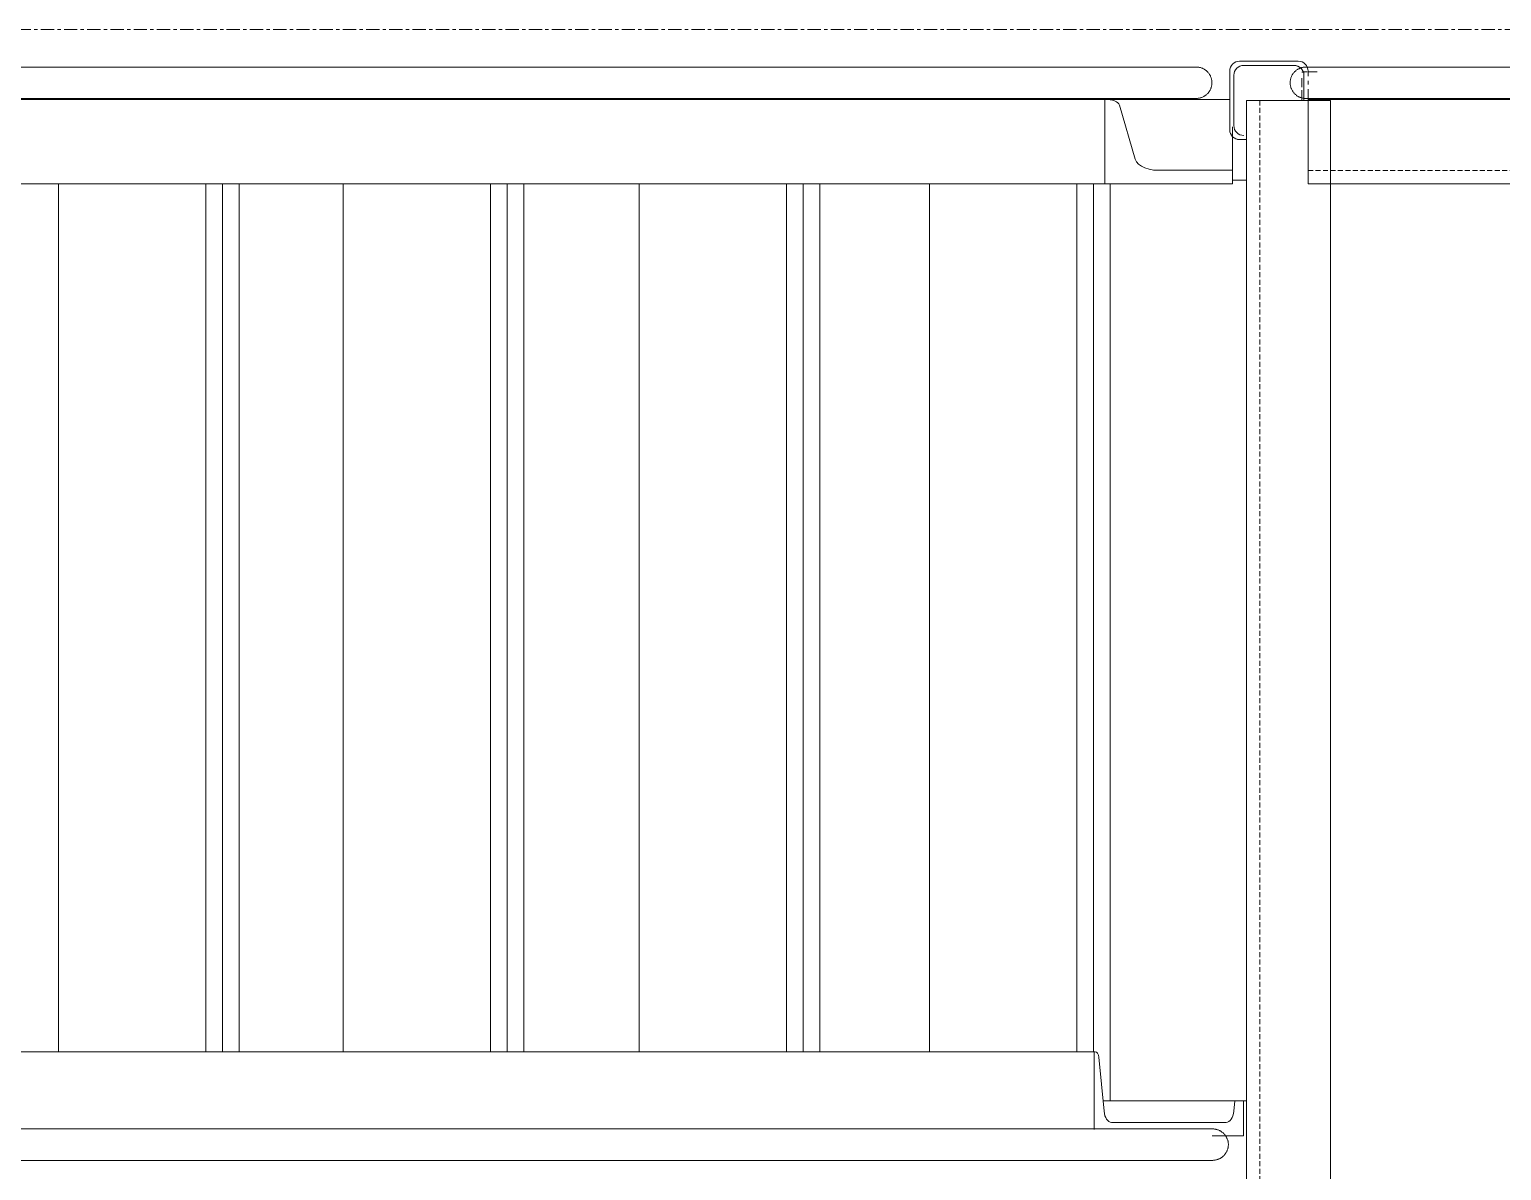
# Model space of a CAD drawing. Header units: centimetres. Extents: x -14291 to 3948, y -1225 to 8033.
# Drawn here: x -12813 to -12672.2, y 5579.4 to 5688.5 of the extents above; entities that cross this region are included whole.
import ezdxf

# ---------------------------------------------------------------- set-up
doc = ezdxf.new("R2010")
doc.units = ezdxf.units.CM
doc.linetypes.add('Grid Line', pattern=[2.2225, 1.27, -0.3175, 0.3175, -0.3175])
doc.linetypes.add('Hidden', pattern=[0.714375, 0.47625, -0.238125])
for name, color, linetype, lineweight in [('A-FLOR-HRAL', 7, 'Continuous', 9), ('S-BEAM', 7, 'Continuous', 9), ('S-COLS', 7, 'Continuous', 9), ('S-GRID', 7, 'Continuous', 9)]:
    doc.layers.add(name, color=color, linetype=linetype, lineweight=lineweight)

# ---------------------------------------------------------------- blocks, each defined once
blk = doc.blocks.new('HSS Rectangular-Column - 75 x 75-1752528-N01 - Planta Envigados')
at = {"layer": 'S-COLS'}
for p, q in [((-2.8, 3.75), (2.8, 3.75)), ((2.4, 3.35), (-2.4, 3.35)), ((-3.75, -2.8), (-3.75, 2.8)), ((-3.35, 2.4), (-3.35, -2.4)), ((3.35, 0), (3.35, 2.4)), ((3.75, 2.8), (3.75, 2.31)), ((3.75, 1.86), (3.75, 1.51)), ((3.75, 1.07), (3.75, 0.07)), ((-2.16, -3.75), (-2.8, -3.75))]:
    blk.add_line(p, q, dxfattribs=at)
for centre, radius, start, end in [((-2.8, 2.8), 0.95, 90, 180), ((-2.8, 2.8), 0.95, 90, 180), ((-2.4, 2.4), 0.952, 90, 180), ((-2.4, 2.4), 0.952, 90, 180), ((2.4, 2.4), 0.952, 30, 90), ((2.4, 2.4), 0.953, 360, 90), ((2.8, 2.8), 0.95, 360, 90), ((2.8, 2.8), 0.95, 360, 90), ((-2.8, -2.8), 0.95, 180, 270), ((-2.4, -2.4), 0.953, 180, 270), ((-2.4, -2.4), 0.953, 180, 270), ((-2.8, -2.8), 0.95, 240, 270)]:
    blk.add_arc(centre, radius, start, end, dxfattribs=at)
blk = doc.blocks.new('C Shapes - C12X25-1753967-N01 - Planta Envigados')
at = {"layer": 'S-BEAM'}
for p, q in [((-101.6, -1.71), (-101.6, 6.34)), ((-101.6, 6.34), (96.12, 6.34)), ((104.5, 2.88), (104.5, 2.26)), ((104.5, 1.21), (104.5, -1.71)), ((1.71, -1.71), (-101.6, -1.71)), ((104.5, -1.71), (104.17, -1.71))]:
    blk.add_line(p, q, dxfattribs=at)
at = {"layer": 'S-BEAM', "linetype": 'Hidden'}
for p, q in [((-101.6, -0.42), (1.71, -0.42)), ((9.76, -0.42), (96.12, -0.42)), ((104.17, -0.42), (104.5, -0.42))]:
    blk.add_line(p, q, dxfattribs=at)
blk = doc.blocks.new('C Shapes - C12X25-1753745-N01 - Planta Envigados')
at = {"layer": 'S-BEAM'}
for p, q in [((17.86, -1.71), (17.86, 6.34)), ((17.86, 6.34), (95.44, 6.34)), ((95.44, 6.34), (95.44, -1.71)), ((95.44, -1.71), (17.86, -1.71))]:
    blk.add_line(p, q, dxfattribs=at)
at = {"layer": 'S-BEAM', "linetype": 'Hidden'}
blk.add_line((17.86, -0.42), (95.44, -0.42), dxfattribs=at)
blk = doc.blocks.new('M_L Equal Angles - L51X51X3_2-1754338-N01 - Planta Envigados')
at = {"layer": 'S-BEAM'}
for p, q in [((-12691.12, 5684.47), (-12691.26, 5684.47)), ((-12691.26, 5683.87), (-12691.26, 5683.01)), ((-12691.26, 5682.73), (-12691.26, 5681.75))]:
    blk.add_line(p, q, dxfattribs=at)
blk.add_ellipse((-12691.12, 5684.32), major_axis=(0, 0.159), ratio=0.898794, start_param=6.021386, end_param=6.283185, dxfattribs=at)
blk = doc.blocks.new('M_L Equal Angles - L51X51X3_2-1754533-N01 - Planta Envigados')
at = {"layer": 'S-BEAM'}
for p, q in [((52.45, -3.72), (53.33, -3.72)), ((53.4, -3.72), (53.72, -3.72)), ((53.72, -3.72), (53.72, -3.6))]:
    blk.add_line(p, q, dxfattribs=at)
blk = doc.blocks.new('Railings 1 - Railings 1-1757738-N01 - Planta Envigados')
at = {"layer": 'A-FLOR-HRAL', "color": 8, "true_color": 0x808080}
for p, q in [((-12690.53, 5681.75), (-12690.54, 5681.75)), ((-12689.49, 5681.75), (-12690.53, 5681.75)), ((-12681.56, 5681.75), (-12682.72, 5681.75)), ((-12613.39, 5681.75), (-12681.39, 5681.75)), ((-12664.95, 5681.75), (-12666.42, 5681.75)), ((-12629.71, 5681.75), (-12631.18, 5681.75)), ((-12605.5, 5681.75), (-12605.95, 5681.75)), ((-12605.5, 5681.75), (-12605.49, 5681.75)), ((-12690.53, 5678.75), (-12689.49, 5678.75)), ((-12682.72, 5678.75), (-12681.56, 5678.75)), ((-12681.39, 5678.75), (-12613.39, 5678.75)), ((-12666.42, 5678.75), (-12664.95, 5678.75)), ((-12631.18, 5678.75), (-12629.71, 5678.75)), ((-12605.95, 5678.75), (-12605.5, 5678.75)), ((-12605.49, 5678.75), (-12605.5, 5678.75))]:
    blk.add_line(p, q, dxfattribs=at)
at = {"layer": 'A-FLOR-HRAL', "color": 8, "true_color": 0x808080, "flags": 128}
for points in [[(-12692.04, 5680.25), (-12692.04, 5680.31), (-12692.03, 5680.37), (-12692.03, 5680.43), (-12692.02, 5680.49), (-12692.01, 5680.55), (-12692, 5680.61), (-12691.98, 5680.67), (-12691.96, 5680.73), (-12691.94, 5680.78), (-12691.92, 5680.84), (-12691.9, 5680.89), (-12691.87, 5680.95), (-12691.84, 5681), (-12691.81, 5681.05), (-12691.78, 5681.1), (-12691.74, 5681.15), (-12691.71, 5681.2), (-12691.67, 5681.24), (-12691.63, 5681.29), (-12691.58, 5681.33), (-12691.54, 5681.37), (-12691.49, 5681.41), (-12691.45, 5681.45), (-12691.4, 5681.48), (-12691.35, 5681.52), (-12691.3, 5681.55), (-12691.25, 5681.58), (-12691.19, 5681.6), (-12691.14, 5681.63), (-12691.08, 5681.65), (-12691.03, 5681.67), (-12690.97, 5681.69), (-12690.91, 5681.71), (-12690.85, 5681.72), (-12690.79, 5681.73), (-12690.73, 5681.74), (-12690.68, 5681.75), (-12690.62, 5681.75), (-12690.56, 5681.75), (-12690.54, 5681.75)], [(-12690.54, 5681.75), (-12690.53, 5681.75), (-12690.51, 5681.75), (-12690.48, 5681.75), (-12690.44, 5681.75), (-12690.38, 5681.75), (-12690.31, 5681.75), (-12690.23, 5681.75), (-12690.13, 5681.75), (-12690.03, 5681.75), (-12689.91, 5681.75), (-12689.78, 5681.75), (-12689.63, 5681.75), (-12689.48, 5681.75), (-12689.32, 5681.75), (-12689.14, 5681.75), (-12688.96, 5681.75), (-12688.76, 5681.75), (-12688.55, 5681.75), (-12688.34, 5681.75), (-12688.11, 5681.75), (-12687.88, 5681.75), (-12687.64, 5681.75), (-12687.39, 5681.75), (-12687.13, 5681.75), (-12686.86, 5681.75), (-12686.59, 5681.75), (-12686.31, 5681.75), (-12686.02, 5681.75), (-12685.73, 5681.75), (-12685.44, 5681.75), (-12685.14, 5681.75), (-12684.83, 5681.75), (-12684.52, 5681.75), (-12684.21, 5681.75), (-12683.9, 5681.75), (-12683.58, 5681.75), (-12683.26, 5681.75), (-12682.95, 5681.75), (-12682.72, 5681.75)], [(-12681.39, 5681.75), (-12681.71, 5681.75), (-12682.03, 5681.75), (-12682.35, 5681.75), (-12682.67, 5681.75), (-12682.99, 5681.75), (-12683.3, 5681.75), (-12683.61, 5681.75), (-12683.92, 5681.75), (-12684.22, 5681.75), (-12684.52, 5681.75), (-12684.81, 5681.75), (-12685.1, 5681.75), (-12685.38, 5681.75), (-12685.66, 5681.75), (-12685.93, 5681.75), (-12686.19, 5681.75), (-12686.45, 5681.75), (-12686.69, 5681.75), (-12686.93, 5681.75), (-12687.16, 5681.75), (-12687.38, 5681.75), (-12687.6, 5681.75), (-12687.8, 5681.75), (-12687.99, 5681.75), (-12688.17, 5681.75), (-12688.34, 5681.75), (-12688.5, 5681.75), (-12688.65, 5681.75), (-12688.79, 5681.75), (-12688.91, 5681.75), (-12689.03, 5681.75), (-12689.13, 5681.75), (-12689.22, 5681.75), (-12689.3, 5681.75), (-12689.36, 5681.75), (-12689.41, 5681.75), (-12689.45, 5681.75), (-12689.48, 5681.75), (-12689.49, 5681.75)], [(-12605.49, 5681.75), (-12605.5, 5681.75), (-12605.52, 5681.75), (-12605.55, 5681.75), (-12605.6, 5681.75), (-12605.65, 5681.75), (-12605.72, 5681.75), (-12605.81, 5681.75), (-12605.9, 5681.75), (-12606.01, 5681.75), (-12606.13, 5681.75), (-12606.26, 5681.75), (-12606.4, 5681.75), (-12606.55, 5681.75), (-12606.72, 5681.75), (-12606.89, 5681.75), (-12607.08, 5681.75), (-12607.27, 5681.75), (-12607.48, 5681.75), (-12607.7, 5681.75), (-12607.92, 5681.75), (-12608.15, 5681.75), (-12608.4, 5681.75), (-12608.65, 5681.75), (-12608.91, 5681.75), (-12609.17, 5681.75), (-12609.44, 5681.75), (-12609.72, 5681.75), (-12610.01, 5681.75), (-12610.3, 5681.75), (-12610.6, 5681.75), (-12610.9, 5681.75), (-12611.2, 5681.75), (-12611.51, 5681.75), (-12611.82, 5681.75), (-12612.13, 5681.75), (-12612.45, 5681.75), (-12612.77, 5681.75), (-12613.09, 5681.75), (-12613.39, 5681.75)], [(-12613.17, 5681.75), (-12612.86, 5681.75), (-12612.54, 5681.75), (-12612.23, 5681.75), (-12611.92, 5681.75), (-12611.61, 5681.75), (-12611.3, 5681.75), (-12611, 5681.75), (-12610.71, 5681.75), (-12610.42, 5681.75), (-12610.14, 5681.75), (-12609.86, 5681.75), (-12609.59, 5681.75), (-12609.32, 5681.75), (-12609.06, 5681.75), (-12608.81, 5681.75), (-12608.57, 5681.75), (-12608.34, 5681.75), (-12608.12, 5681.75), (-12607.9, 5681.75), (-12607.7, 5681.75), (-12607.5, 5681.75), (-12607.32, 5681.75), (-12607.15, 5681.75), (-12606.98, 5681.75), (-12606.83, 5681.75), (-12606.69, 5681.75), (-12606.56, 5681.75), (-12606.45, 5681.75), (-12606.34, 5681.75), (-12606.25, 5681.75), (-12606.17, 5681.75), (-12606.1, 5681.75), (-12606.05, 5681.75), (-12606, 5681.75), (-12605.97, 5681.75), (-12605.96, 5681.75), (-12605.95, 5681.75)], [(-12605.49, 5681.75), (-12605.43, 5681.75), (-12605.37, 5681.75), (-12605.31, 5681.74), (-12605.26, 5681.74), (-12605.2, 5681.72), (-12605.14, 5681.71), (-12605.08, 5681.7), (-12605.02, 5681.68), (-12604.97, 5681.66), (-12604.91, 5681.64), (-12604.86, 5681.61), (-12604.8, 5681.58), (-12604.75, 5681.56), (-12604.7, 5681.53), (-12604.65, 5681.49), (-12604.6, 5681.46), (-12604.55, 5681.42), (-12604.51, 5681.38), (-12604.46, 5681.34), (-12604.42, 5681.3), (-12604.38, 5681.26), (-12604.34, 5681.21), (-12604.3, 5681.16), (-12604.27, 5681.11), (-12604.23, 5681.06), (-12604.2, 5681.01), (-12604.17, 5680.96), (-12604.14, 5680.91), (-12604.12, 5680.85), (-12604.1, 5680.8), (-12604.08, 5680.74), (-12604.06, 5680.68), (-12604.04, 5680.63), (-12604.03, 5680.57), (-12604.02, 5680.51), (-12604.01, 5680.45), (-12604, 5680.39), (-12604, 5680.33), (-12603.99, 5680.27), (-12603.99, 5680.25)], [(-12690.54, 5678.75), (-12690.6, 5678.76), (-12690.66, 5678.76), (-12690.72, 5678.76), (-12690.78, 5678.77), (-12690.84, 5678.78), (-12690.9, 5678.8), (-12690.95, 5678.81), (-12691.01, 5678.83), (-12691.07, 5678.85), (-12691.12, 5678.87), (-12691.18, 5678.9), (-12691.23, 5678.92), (-12691.28, 5678.95), (-12691.34, 5678.98), (-12691.39, 5679.02), (-12691.43, 5679.05), (-12691.48, 5679.09), (-12691.53, 5679.13), (-12691.57, 5679.17), (-12691.62, 5679.21), (-12691.66, 5679.25), (-12691.7, 5679.3), (-12691.73, 5679.35), (-12691.77, 5679.39), (-12691.8, 5679.44), (-12691.83, 5679.49), (-12691.86, 5679.55), (-12691.89, 5679.6), (-12691.91, 5679.66), (-12691.94, 5679.71), (-12691.96, 5679.77), (-12691.98, 5679.82), (-12691.99, 5679.88), (-12692.01, 5679.94), (-12692.02, 5680), (-12692.03, 5680.06), (-12692.03, 5680.12), (-12692.04, 5680.18), (-12692.04, 5680.24), (-12692.04, 5680.25)], [(-12603.99, 5680.25), (-12604, 5680.19), (-12604, 5680.13), (-12604, 5680.07), (-12604.01, 5680.02), (-12604.02, 5679.96), (-12604.04, 5679.9), (-12604.05, 5679.84), (-12604.07, 5679.78), (-12604.09, 5679.73), (-12604.11, 5679.67), (-12604.14, 5679.62), (-12604.16, 5679.56), (-12604.19, 5679.51), (-12604.22, 5679.46), (-12604.26, 5679.41), (-12604.29, 5679.36), (-12604.33, 5679.31), (-12604.37, 5679.27), (-12604.41, 5679.22), (-12604.45, 5679.18), (-12604.49, 5679.14), (-12604.54, 5679.1), (-12604.59, 5679.06), (-12604.63, 5679.03), (-12604.68, 5678.99), (-12604.73, 5678.96), (-12604.79, 5678.93), (-12604.84, 5678.9), (-12604.9, 5678.88), (-12604.95, 5678.86), (-12605.01, 5678.84), (-12605.06, 5678.82), (-12605.12, 5678.8), (-12605.18, 5678.79), (-12605.24, 5678.78), (-12605.3, 5678.77), (-12605.36, 5678.76), (-12605.42, 5678.76), (-12605.48, 5678.75), (-12605.49, 5678.75)], [(-12682.72, 5678.75), (-12683.04, 5678.75), (-12683.36, 5678.75), (-12683.68, 5678.75), (-12683.99, 5678.75), (-12684.31, 5678.75), (-12684.62, 5678.75), (-12684.92, 5678.75), (-12685.23, 5678.75), (-12685.53, 5678.75), (-12685.82, 5678.75), (-12686.11, 5678.75), (-12686.39, 5678.75), (-12686.67, 5678.75), (-12686.94, 5678.75), (-12687.2, 5678.75), (-12687.46, 5678.75), (-12687.71, 5678.75), (-12687.95, 5678.75), (-12688.18, 5678.75), (-12688.4, 5678.75), (-12688.62, 5678.75), (-12688.82, 5678.75), (-12689.01, 5678.75), (-12689.19, 5678.75), (-12689.37, 5678.75), (-12689.53, 5678.75), (-12689.68, 5678.75), (-12689.82, 5678.75), (-12689.94, 5678.75), (-12690.06, 5678.75), (-12690.16, 5678.75), (-12690.25, 5678.75), (-12690.33, 5678.75), (-12690.4, 5678.75), (-12690.45, 5678.75), (-12690.49, 5678.75), (-12690.52, 5678.75), (-12690.54, 5678.75), (-12690.54, 5678.75)], [(-12690.54, 5678.75), (-12690.53, 5678.75), (-12690.53, 5678.75)], [(-12689.49, 5678.75), (-12689.47, 5678.75), (-12689.43, 5678.75), (-12689.39, 5678.75), (-12689.33, 5678.75), (-12689.26, 5678.75), (-12689.17, 5678.75), (-12689.08, 5678.75), (-12688.97, 5678.75), (-12688.85, 5678.75), (-12688.71, 5678.75), (-12688.57, 5678.75), (-12688.42, 5678.75), (-12688.25, 5678.75), (-12688.07, 5678.75), (-12687.89, 5678.75), (-12687.69, 5678.75), (-12687.48, 5678.75), (-12687.26, 5678.75), (-12687.04, 5678.75), (-12686.8, 5678.75), (-12686.56, 5678.75), (-12686.31, 5678.75), (-12686.05, 5678.75), (-12685.78, 5678.75), (-12685.51, 5678.75), (-12685.23, 5678.75), (-12684.94, 5678.75), (-12684.65, 5678.75), (-12684.35, 5678.75), (-12684.05, 5678.75), (-12683.75, 5678.75), (-12683.44, 5678.75), (-12683.13, 5678.75), (-12682.81, 5678.75), (-12682.49, 5678.75), (-12682.18, 5678.75), (-12681.86, 5678.75), (-12681.54, 5678.75), (-12681.39, 5678.75)], [(-12613.39, 5678.75), (-12613.07, 5678.75), (-12612.75, 5678.75), (-12612.44, 5678.75), (-12612.12, 5678.75), (-12611.81, 5678.75), (-12611.49, 5678.75), (-12611.19, 5678.75), (-12610.88, 5678.75), (-12610.58, 5678.75), (-12610.29, 5678.75), (-12610, 5678.75), (-12609.71, 5678.75), (-12609.43, 5678.75), (-12609.16, 5678.75), (-12608.89, 5678.75), (-12608.64, 5678.75), (-12608.39, 5678.75), (-12608.14, 5678.75), (-12607.91, 5678.75), (-12607.69, 5678.75), (-12607.47, 5678.75), (-12607.26, 5678.75), (-12607.07, 5678.75), (-12606.88, 5678.75), (-12606.71, 5678.75), (-12606.54, 5678.75), (-12606.39, 5678.75), (-12606.25, 5678.75), (-12606.12, 5678.75), (-12606, 5678.75), (-12605.9, 5678.75), (-12605.8, 5678.75), (-12605.72, 5678.75), (-12605.65, 5678.75), (-12605.59, 5678.75), (-12605.55, 5678.75), (-12605.52, 5678.75), (-12605.5, 5678.75), (-12605.49, 5678.75)], [(-12605.95, 5678.75), (-12605.97, 5678.75), (-12605.99, 5678.75), (-12606.03, 5678.75), (-12606.08, 5678.75), (-12606.14, 5678.75), (-12606.22, 5678.75), (-12606.31, 5678.75), (-12606.41, 5678.75), (-12606.52, 5678.75), (-12606.65, 5678.75), (-12606.78, 5678.75), (-12606.93, 5678.75), (-12607.09, 5678.75), (-12607.26, 5678.75), (-12607.44, 5678.75), (-12607.63, 5678.75), (-12607.83, 5678.75), (-12608.04, 5678.75), (-12608.26, 5678.75), (-12608.49, 5678.75), (-12608.73, 5678.75), (-12608.98, 5678.75), (-12609.23, 5678.75), (-12609.49, 5678.75), (-12609.76, 5678.75), (-12610.04, 5678.75), (-12610.32, 5678.75), (-12610.61, 5678.75), (-12610.9, 5678.75), (-12611.2, 5678.75), (-12611.5, 5678.75), (-12611.81, 5678.75), (-12612.12, 5678.75), (-12612.43, 5678.75), (-12612.75, 5678.75), (-12613.06, 5678.75), (-12613.38, 5678.75)]]:
    blk.add_lwpolyline(points, dxfattribs=at)
at = {"layer": 'A-FLOR-HRAL', "color": 8, "true_color": 0x808080}
for centre, start_param, end_param in [((-12664.95, 5680.25), 6.021386, 6.544985), ((-12629.71, 5680.25), 6.021386, 6.806784), ((-12664.95, 5680.25), 2.879793, 3.403392), ((-12629.71, 5680.25), 2.617994, 3.403392)]:
    blk.add_ellipse(centre, major_axis=(0, 1.5), ratio=0.999929, start_param=start_param, end_param=end_param, dxfattribs=at)
blk = doc.blocks.new('Railings 6 - Railings 6-1757785-N01 - Planta Envigados')
at = {"layer": 'A-FLOR-HRAL', "color": 8, "true_color": 0x808080}
for p, q in [((-12713.62, 5681.75), (-12945.29, 5681.75)), ((-12704.43, 5681.75), (-12713.62, 5681.75)), ((-12945.29, 5678.75), (-12713.62, 5678.75)), ((-12713.62, 5678.75), (-12704.43, 5678.75))]:
    blk.add_line(p, q, dxfattribs=at)
at = {"layer": 'A-FLOR-HRAL', "color": 8, "true_color": 0x808080, "flags": 128}
for points in [[(-12701.02, 5681.75), (-12701.03, 5681.75), (-12701.05, 5681.75), (-12701.08, 5681.75), (-12701.12, 5681.75), (-12701.18, 5681.75), (-12701.25, 5681.75), (-12701.33, 5681.75), (-12701.43, 5681.75), (-12701.53, 5681.75), (-12701.65, 5681.75), (-12701.78, 5681.75), (-12701.93, 5681.75), (-12702.08, 5681.75), (-12702.24, 5681.75), (-12702.42, 5681.75), (-12702.61, 5681.75), (-12702.8, 5681.75), (-12703.01, 5681.75), (-12703.22, 5681.75), (-12703.45, 5681.75), (-12703.68, 5681.75), (-12703.92, 5681.75), (-12704.18, 5681.75), (-12704.43, 5681.75), (-12704.7, 5681.75), (-12704.97, 5681.75), (-12705.25, 5681.75), (-12705.54, 5681.75), (-12705.83, 5681.75), (-12706.12, 5681.75), (-12706.42, 5681.75), (-12706.73, 5681.75), (-12707.04, 5681.75), (-12707.35, 5681.75), (-12707.66, 5681.75), (-12707.98, 5681.75), (-12708.3, 5681.75), (-12708.62, 5681.75), (-12708.94, 5681.75), (-12709.26, 5681.75), (-12709.57, 5681.75), (-12709.89, 5681.75), (-12710.21, 5681.75), (-12710.53, 5681.75), (-12710.84, 5681.75), (-12711.15, 5681.75), (-12711.46, 5681.75), (-12711.76, 5681.75), (-12712.06, 5681.75), (-12712.35, 5681.75), (-12712.64, 5681.75), (-12712.92, 5681.75), (-12713.2, 5681.75), (-12713.47, 5681.75), (-12713.62, 5681.75)], [(-12704.43, 5681.75), (-12704.17, 5681.75), (-12703.92, 5681.75), (-12703.67, 5681.75), (-12703.44, 5681.75), (-12703.22, 5681.75), (-12703, 5681.75), (-12702.79, 5681.75), (-12702.6, 5681.75), (-12702.41, 5681.75), (-12702.24, 5681.75), (-12702.07, 5681.75), (-12701.92, 5681.75), (-12701.78, 5681.75), (-12701.65, 5681.75), (-12701.53, 5681.75), (-12701.42, 5681.75), (-12701.33, 5681.75), (-12701.25, 5681.75), (-12701.18, 5681.75), (-12701.12, 5681.75), (-12701.08, 5681.75), (-12701.05, 5681.75), (-12701.03, 5681.75), (-12701.02, 5681.75)], [(-12701.02, 5681.75), (-12700.96, 5681.75), (-12700.9, 5681.75), (-12700.84, 5681.74), (-12700.78, 5681.74), (-12700.72, 5681.72), (-12700.67, 5681.71), (-12700.61, 5681.7), (-12700.55, 5681.68), (-12700.49, 5681.66), (-12700.44, 5681.64), (-12700.38, 5681.61), (-12700.33, 5681.58), (-12700.28, 5681.56), (-12700.23, 5681.53), (-12700.17, 5681.49), (-12700.13, 5681.46), (-12700.08, 5681.42), (-12700.03, 5681.38), (-12699.99, 5681.34), (-12699.95, 5681.3), (-12699.9, 5681.26), (-12699.87, 5681.21), (-12699.83, 5681.16), (-12699.79, 5681.11), (-12699.76, 5681.06), (-12699.73, 5681.01), (-12699.7, 5680.96), (-12699.67, 5680.91), (-12699.65, 5680.85), (-12699.62, 5680.8), (-12699.6, 5680.74), (-12699.58, 5680.68), (-12699.57, 5680.63), (-12699.55, 5680.57), (-12699.54, 5680.51), (-12699.53, 5680.45), (-12699.53, 5680.39), (-12699.52, 5680.33), (-12699.52, 5680.27), (-12699.52, 5680.25)], [(-12699.52, 5680.25), (-12699.52, 5680.19), (-12699.53, 5680.13), (-12699.53, 5680.07), (-12699.54, 5680.02), (-12699.55, 5679.96), (-12699.56, 5679.9), (-12699.58, 5679.84), (-12699.6, 5679.78), (-12699.62, 5679.73), (-12699.64, 5679.67), (-12699.66, 5679.62), (-12699.69, 5679.56), (-12699.72, 5679.51), (-12699.75, 5679.46), (-12699.78, 5679.41), (-12699.82, 5679.36), (-12699.86, 5679.31), (-12699.89, 5679.27), (-12699.93, 5679.22), (-12699.98, 5679.18), (-12700.02, 5679.14), (-12700.07, 5679.1), (-12700.11, 5679.06), (-12700.16, 5679.03), (-12700.21, 5678.99), (-12700.26, 5678.96), (-12700.31, 5678.93), (-12700.37, 5678.9), (-12700.42, 5678.88), (-12700.48, 5678.86), (-12700.53, 5678.84), (-12700.59, 5678.82), (-12700.65, 5678.8), (-12700.71, 5678.79), (-12700.77, 5678.78), (-12700.83, 5678.77), (-12700.89, 5678.76), (-12700.95, 5678.76), (-12701.01, 5678.75), (-12701.02, 5678.75)], [(-12713.62, 5678.75), (-12713.35, 5678.75), (-12713.08, 5678.75), (-12712.8, 5678.75), (-12712.52, 5678.75), (-12712.23, 5678.75), (-12711.93, 5678.75), (-12711.63, 5678.75), (-12711.33, 5678.75), (-12711.02, 5678.75), (-12710.71, 5678.75), (-12710.39, 5678.75), (-12710.08, 5678.75), (-12709.76, 5678.75), (-12709.44, 5678.75), (-12709.12, 5678.75), (-12708.8, 5678.75), (-12708.48, 5678.75), (-12708.16, 5678.75), (-12707.84, 5678.75), (-12707.53, 5678.75), (-12707.21, 5678.75), (-12706.9, 5678.75), (-12706.6, 5678.75), (-12706.29, 5678.75), (-12706, 5678.75), (-12705.7, 5678.75), (-12705.41, 5678.75), (-12705.13, 5678.75), (-12704.85, 5678.75), (-12704.58, 5678.75), (-12704.32, 5678.75), (-12704.07, 5678.75), (-12703.82, 5678.75), (-12703.58, 5678.75), (-12703.35, 5678.75), (-12703.13, 5678.75), (-12702.92, 5678.75), (-12702.72, 5678.75), (-12702.52, 5678.75), (-12702.34, 5678.75), (-12702.17, 5678.75), (-12702.01, 5678.75), (-12701.86, 5678.75), (-12701.73, 5678.75), (-12701.6, 5678.75), (-12701.49, 5678.75), (-12701.39, 5678.75), (-12701.3, 5678.75), (-12701.22, 5678.75), (-12701.16, 5678.75), (-12701.1, 5678.75), (-12701.06, 5678.75), (-12701.04, 5678.75), (-12701.02, 5678.75), (-12701.02, 5678.75)], [(-12701.02, 5678.75), (-12701.03, 5678.75), (-12701.05, 5678.75), (-12701.08, 5678.75), (-12701.12, 5678.75), (-12701.18, 5678.75), (-12701.25, 5678.75), (-12701.33, 5678.75), (-12701.43, 5678.75), (-12701.53, 5678.75), (-12701.65, 5678.75), (-12701.78, 5678.75), (-12701.93, 5678.75), (-12702.08, 5678.75), (-12702.24, 5678.75), (-12702.42, 5678.75), (-12702.61, 5678.75), (-12702.8, 5678.75), (-12703.01, 5678.75), (-12703.22, 5678.75), (-12703.45, 5678.75), (-12703.68, 5678.75), (-12703.92, 5678.75), (-12704.18, 5678.75), (-12704.43, 5678.75)]]:
    blk.add_lwpolyline(points, dxfattribs=at)
blk = doc.blocks.new('Railings 7 - Railings 6-1760190-N01 - Planta Envigados')
at = {"layer": 'A-FLOR-HRAL', "color": 8, "true_color": 0x808080}
for p, q in [((-12713.62, 5681.75), (-12945.29, 5681.75)), ((-12704.43, 5681.75), (-12713.62, 5681.75)), ((-12945.29, 5678.75), (-12713.62, 5678.75)), ((-12713.62, 5678.75), (-12704.43, 5678.75))]:
    blk.add_line(p, q, dxfattribs=at)
at = {"layer": 'A-FLOR-HRAL', "color": 8, "true_color": 0x808080, "flags": 128}
for points in [[(-12701.02, 5681.75), (-12701.03, 5681.75), (-12701.05, 5681.75), (-12701.08, 5681.75), (-12701.12, 5681.75), (-12701.18, 5681.75), (-12701.25, 5681.75), (-12701.33, 5681.75), (-12701.43, 5681.75), (-12701.53, 5681.75), (-12701.65, 5681.75), (-12701.78, 5681.75), (-12701.93, 5681.75), (-12702.08, 5681.75), (-12702.24, 5681.75), (-12702.42, 5681.75), (-12702.61, 5681.75), (-12702.8, 5681.75), (-12703.01, 5681.75), (-12703.22, 5681.75), (-12703.45, 5681.75), (-12703.68, 5681.75), (-12703.92, 5681.75), (-12704.18, 5681.75), (-12704.43, 5681.75), (-12704.7, 5681.75), (-12704.97, 5681.75), (-12705.25, 5681.75), (-12705.54, 5681.75), (-12705.83, 5681.75), (-12706.12, 5681.75), (-12706.42, 5681.75), (-12706.73, 5681.75), (-12707.04, 5681.75), (-12707.35, 5681.75), (-12707.66, 5681.75), (-12707.98, 5681.75), (-12708.3, 5681.75), (-12708.62, 5681.75), (-12708.94, 5681.75), (-12709.26, 5681.75), (-12709.57, 5681.75), (-12709.89, 5681.75), (-12710.21, 5681.75), (-12710.53, 5681.75), (-12710.84, 5681.75), (-12711.15, 5681.75), (-12711.46, 5681.75), (-12711.76, 5681.75), (-12712.06, 5681.75), (-12712.35, 5681.75), (-12712.64, 5681.75), (-12712.92, 5681.75), (-12713.2, 5681.75), (-12713.47, 5681.75), (-12713.62, 5681.75)], [(-12704.43, 5681.75), (-12704.17, 5681.75), (-12703.92, 5681.75), (-12703.67, 5681.75), (-12703.44, 5681.75), (-12703.22, 5681.75), (-12703, 5681.75), (-12702.79, 5681.75), (-12702.6, 5681.75), (-12702.41, 5681.75), (-12702.24, 5681.75), (-12702.07, 5681.75), (-12701.92, 5681.75), (-12701.78, 5681.75), (-12701.65, 5681.75), (-12701.53, 5681.75), (-12701.42, 5681.75), (-12701.33, 5681.75), (-12701.25, 5681.75), (-12701.18, 5681.75), (-12701.12, 5681.75), (-12701.08, 5681.75), (-12701.05, 5681.75), (-12701.03, 5681.75), (-12701.02, 5681.75)], [(-12701.02, 5681.75), (-12700.96, 5681.75), (-12700.9, 5681.75), (-12700.84, 5681.74), (-12700.78, 5681.74), (-12700.72, 5681.72), (-12700.67, 5681.71), (-12700.61, 5681.7), (-12700.55, 5681.68), (-12700.49, 5681.66), (-12700.44, 5681.64), (-12700.38, 5681.61), (-12700.33, 5681.58), (-12700.28, 5681.56), (-12700.23, 5681.53), (-12700.17, 5681.49), (-12700.13, 5681.46), (-12700.08, 5681.42), (-12700.03, 5681.38), (-12699.99, 5681.34), (-12699.95, 5681.3), (-12699.9, 5681.26), (-12699.87, 5681.21), (-12699.83, 5681.16), (-12699.79, 5681.11), (-12699.76, 5681.06), (-12699.73, 5681.01), (-12699.7, 5680.96), (-12699.67, 5680.91), (-12699.65, 5680.85), (-12699.62, 5680.8), (-12699.6, 5680.74), (-12699.58, 5680.68), (-12699.57, 5680.63), (-12699.55, 5680.57), (-12699.54, 5680.51), (-12699.53, 5680.45), (-12699.53, 5680.39), (-12699.52, 5680.33), (-12699.52, 5680.27), (-12699.52, 5680.25)], [(-12699.52, 5680.25), (-12699.52, 5680.19), (-12699.53, 5680.13), (-12699.53, 5680.07), (-12699.54, 5680.02), (-12699.55, 5679.96), (-12699.56, 5679.9), (-12699.58, 5679.84), (-12699.6, 5679.78), (-12699.62, 5679.73), (-12699.64, 5679.67), (-12699.66, 5679.62), (-12699.69, 5679.56), (-12699.72, 5679.51), (-12699.75, 5679.46), (-12699.78, 5679.41), (-12699.82, 5679.36), (-12699.86, 5679.31), (-12699.89, 5679.27), (-12699.93, 5679.22), (-12699.98, 5679.18), (-12700.02, 5679.14), (-12700.07, 5679.1), (-12700.11, 5679.06), (-12700.16, 5679.03), (-12700.21, 5678.99), (-12700.26, 5678.96), (-12700.31, 5678.93), (-12700.37, 5678.9), (-12700.42, 5678.88), (-12700.48, 5678.86), (-12700.53, 5678.84), (-12700.59, 5678.82), (-12700.65, 5678.8), (-12700.71, 5678.79), (-12700.77, 5678.78), (-12700.83, 5678.77), (-12700.89, 5678.76), (-12700.95, 5678.76), (-12701.01, 5678.75), (-12701.02, 5678.75)], [(-12713.62, 5678.75), (-12713.35, 5678.75), (-12713.08, 5678.75), (-12712.8, 5678.75), (-12712.52, 5678.75), (-12712.23, 5678.75), (-12711.93, 5678.75), (-12711.63, 5678.75), (-12711.33, 5678.75), (-12711.02, 5678.75), (-12710.71, 5678.75), (-12710.39, 5678.75), (-12710.08, 5678.75), (-12709.76, 5678.75), (-12709.44, 5678.75), (-12709.12, 5678.75), (-12708.8, 5678.75), (-12708.48, 5678.75), (-12708.16, 5678.75), (-12707.84, 5678.75), (-12707.53, 5678.75), (-12707.21, 5678.75), (-12706.9, 5678.75), (-12706.6, 5678.75), (-12706.29, 5678.75), (-12706, 5678.75), (-12705.7, 5678.75), (-12705.41, 5678.75), (-12705.13, 5678.75), (-12704.85, 5678.75), (-12704.58, 5678.75), (-12704.32, 5678.75), (-12704.07, 5678.75), (-12703.82, 5678.75), (-12703.58, 5678.75), (-12703.35, 5678.75), (-12703.13, 5678.75), (-12702.92, 5678.75), (-12702.72, 5678.75), (-12702.52, 5678.75), (-12702.34, 5678.75), (-12702.17, 5678.75), (-12702.01, 5678.75), (-12701.86, 5678.75), (-12701.73, 5678.75), (-12701.6, 5678.75), (-12701.49, 5678.75), (-12701.39, 5678.75), (-12701.3, 5678.75), (-12701.22, 5678.75), (-12701.16, 5678.75), (-12701.1, 5678.75), (-12701.06, 5678.75), (-12701.04, 5678.75), (-12701.02, 5678.75), (-12701.02, 5678.75)], [(-12701.02, 5678.75), (-12701.03, 5678.75), (-12701.05, 5678.75), (-12701.08, 5678.75), (-12701.12, 5678.75), (-12701.18, 5678.75), (-12701.25, 5678.75), (-12701.33, 5678.75), (-12701.43, 5678.75), (-12701.53, 5678.75), (-12701.65, 5678.75), (-12701.78, 5678.75), (-12701.93, 5678.75), (-12702.08, 5678.75), (-12702.24, 5678.75), (-12702.42, 5678.75), (-12702.61, 5678.75), (-12702.8, 5678.75), (-12703.01, 5678.75), (-12703.22, 5678.75), (-12703.45, 5678.75), (-12703.68, 5678.75), (-12703.92, 5678.75), (-12704.18, 5678.75), (-12704.43, 5678.75)]]:
    blk.add_lwpolyline(points, dxfattribs=at)
blk = doc.blocks.new('Railings 20 - Railings 16-1765549-N01 - Planta Envigados')
at = {"layer": 'A-FLOR-HRAL', "color": 8, "true_color": 0x808080}
for p, q in [((-12733.88, 5570.46), (-12732.57, 5570.46)), ((-12846.17, 5570.09), (-12846.17, 5487.1)), ((-12832.09, 5570.09), (-12832.09, 5487.1)), ((-12830.49, 5570.09), (-12830.49, 5487.1)), ((-12828.89, 5570.09), (-12828.89, 5487.1)), ((-12818.96, 5570.09), (-12818.96, 5487.1)), ((-12804.88, 5570.09), (-12804.88, 5487.1)), ((-12803.28, 5570.09), (-12803.28, 5487.1)), ((-12801.68, 5570.09), (-12801.68, 5487.1)), ((-12790.64, 5570.09), (-12790.64, 5487.1)), ((-12776.56, 5570.09), (-12776.56, 5487.1)), ((-12774.96, 5570.09), (-12774.96, 5487.1)), ((-12773.36, 5570.09), (-12773.36, 5487.1)), ((-12762.88, 5570.09), (-12762.88, 5487.1)), ((-12748.79, 5570.09), (-12748.79, 5487.1)), ((-12747.19, 5570.09), (-12747.19, 5487.1)), ((-12745.59, 5570.09), (-12745.59, 5482.42)), ((-12745.59, 5482.42), (-12746.28, 5482.42)), ((-12732.57, 5482.42), (-12745.59, 5482.42))]:
    blk.add_line(p, q, dxfattribs=at)

msp = doc.modelspace()

# ---------------------------------------------------------------- linework, layer by layer
at = {"layer": 'S-BEAM'}
for p, q in [((-12710.101, 5681.827), (-12950.832, 5681.827)), ((-12698.165, 5681.827), (-12710.101, 5681.827)), ((-12709.802, 5681.827), (-12710.101, 5681.827)), ((-12710.101, 5681.827), (-12710.101, 5673.775)), ((-12707.201, 5676.134), (-12708.705, 5681.295)), ((-12697.881, 5676.134), (-12697.881, 5679.24)), ((-12705.006, 5675.07), (-12697.881, 5675.07)), ((-12697.881, 5673.775), (-12697.881, 5675.07)), ((-12710.101, 5673.775), (-12949.834, 5673.775)), ((-12697.881, 5673.775), (-12710.101, 5673.775)), ((-12949.834, 5590.783), (-12711.128, 5590.783)), ((-12711.031, 5590.783), (-12711.128, 5590.783)), ((-12711.128, 5590.783), (-12711.128, 5583.35)), ((-12710.18, 5585.09), (-12710.672, 5590.252)), ((-12697.683, 5586.1), (-12697.779, 5585.09)), ((-12696.831, 5582.732), (-12696.831, 5586.1)), ((-12698.497, 5584.027), (-12709.462, 5584.027)), ((-12699.842, 5582.732), (-12696.831, 5582.732))]:
    msp.add_line(p, q, dxfattribs=at)
at = {"layer": 'S-BEAM', "flags": 128}
for points in [[(-12708.705, 5681.295), (-12708.763, 5681.418), (-12708.864, 5681.532), (-12709.002, 5681.632), (-12709.172, 5681.715), (-12709.367, 5681.776), (-12709.58, 5681.814), (-12709.802, 5681.827)], [(-12707.201, 5676.134), (-12707.084, 5675.888), (-12706.884, 5675.66), (-12706.607, 5675.459), (-12706.267, 5675.294), (-12705.876, 5675.172), (-12705.45, 5675.096), (-12705.006, 5675.07)], [(-12697.881, 5675.07), (-12697.881, 5675.105), (-12697.881, 5675.207), (-12697.881, 5675.372), (-12697.881, 5675.589), (-12697.881, 5675.848), (-12697.881, 5676.134)]]:
    msp.add_lwpolyline(points, dxfattribs=at)
at = {"layer": 'S-BEAM'}
for centre, major_axis, start_param, end_param in [((-12711.031, 5590.147), (0, 0.636), 4.8774971, 6.2831853), ((-12709.462, 5585.299), (0, 1.273), 1.7359045, 3.1415927), ((-12698.497, 5585.299), (0, 1.273), 3.1415927, 4.5472808)]:
    msp.add_ellipse(centre, major_axis=major_axis, ratio=0.5718949, start_param=start_param, end_param=end_param, dxfattribs=at)
at = {"layer": 'S-GRID', "color": 253, "linetype": 'Grid Line', "true_color": 0xaaaaaa}
msp.add_line((-14005.363, 5688.539), (2922.583, 5688.539), dxfattribs=at)

# ---------------------------------------------------------------- block references
at = {"layer": 'A-FLOR-HRAL', "color": 8, "true_color": 0x808080}
for name, p in [('Railings 6 - Railings 6-1757785-N01 - Planta Envigados', (-0.34, 3.187)), ('Railings 1 - Railings 1-1757738-N01 - Planta Envigados', (-0.34, 3.187)), ('Railings 20 - Railings 16-1765549-N01 - Planta Envigados', (36, 103.681)), ('Railings 7 - Railings 6-1760190-N01 - Planta Envigados', (1.227, -98.353))]:
    msp.add_blockref(name, p, dxfattribs=at)
at = {"layer": 'S-BEAM'}
for name, p in [('M_L Equal Angles - L51X51X3_2-1754338-N01 - Planta Envigados', (0, 0)), ('C Shapes - C12X25-1753745-N01 - Planta Envigados', (-12708.527, 5675.487))]:
    msp.add_blockref(name, p, dxfattribs=at)
for name, p, rotation in [('M_L Equal Angles - L51X51X3_2-1754533-N01 - Planta Envigados', (-12637.343, 5680.754), 180), ('C Shapes - C12X25-1753967-N01 - Planta Envigados', (-12694.86, 5580.152), 270)]:
    msp.add_blockref(name, p, dxfattribs=dict(at, rotation=rotation))
at = {"layer": 'S-COLS'}
msp.add_blockref('HSS Rectangular-Column - 75 x 75-1752528-N01 - Planta Envigados', (-12694.415, 5681.754), dxfattribs=at)

doc.saveas('drawing.dxf')
